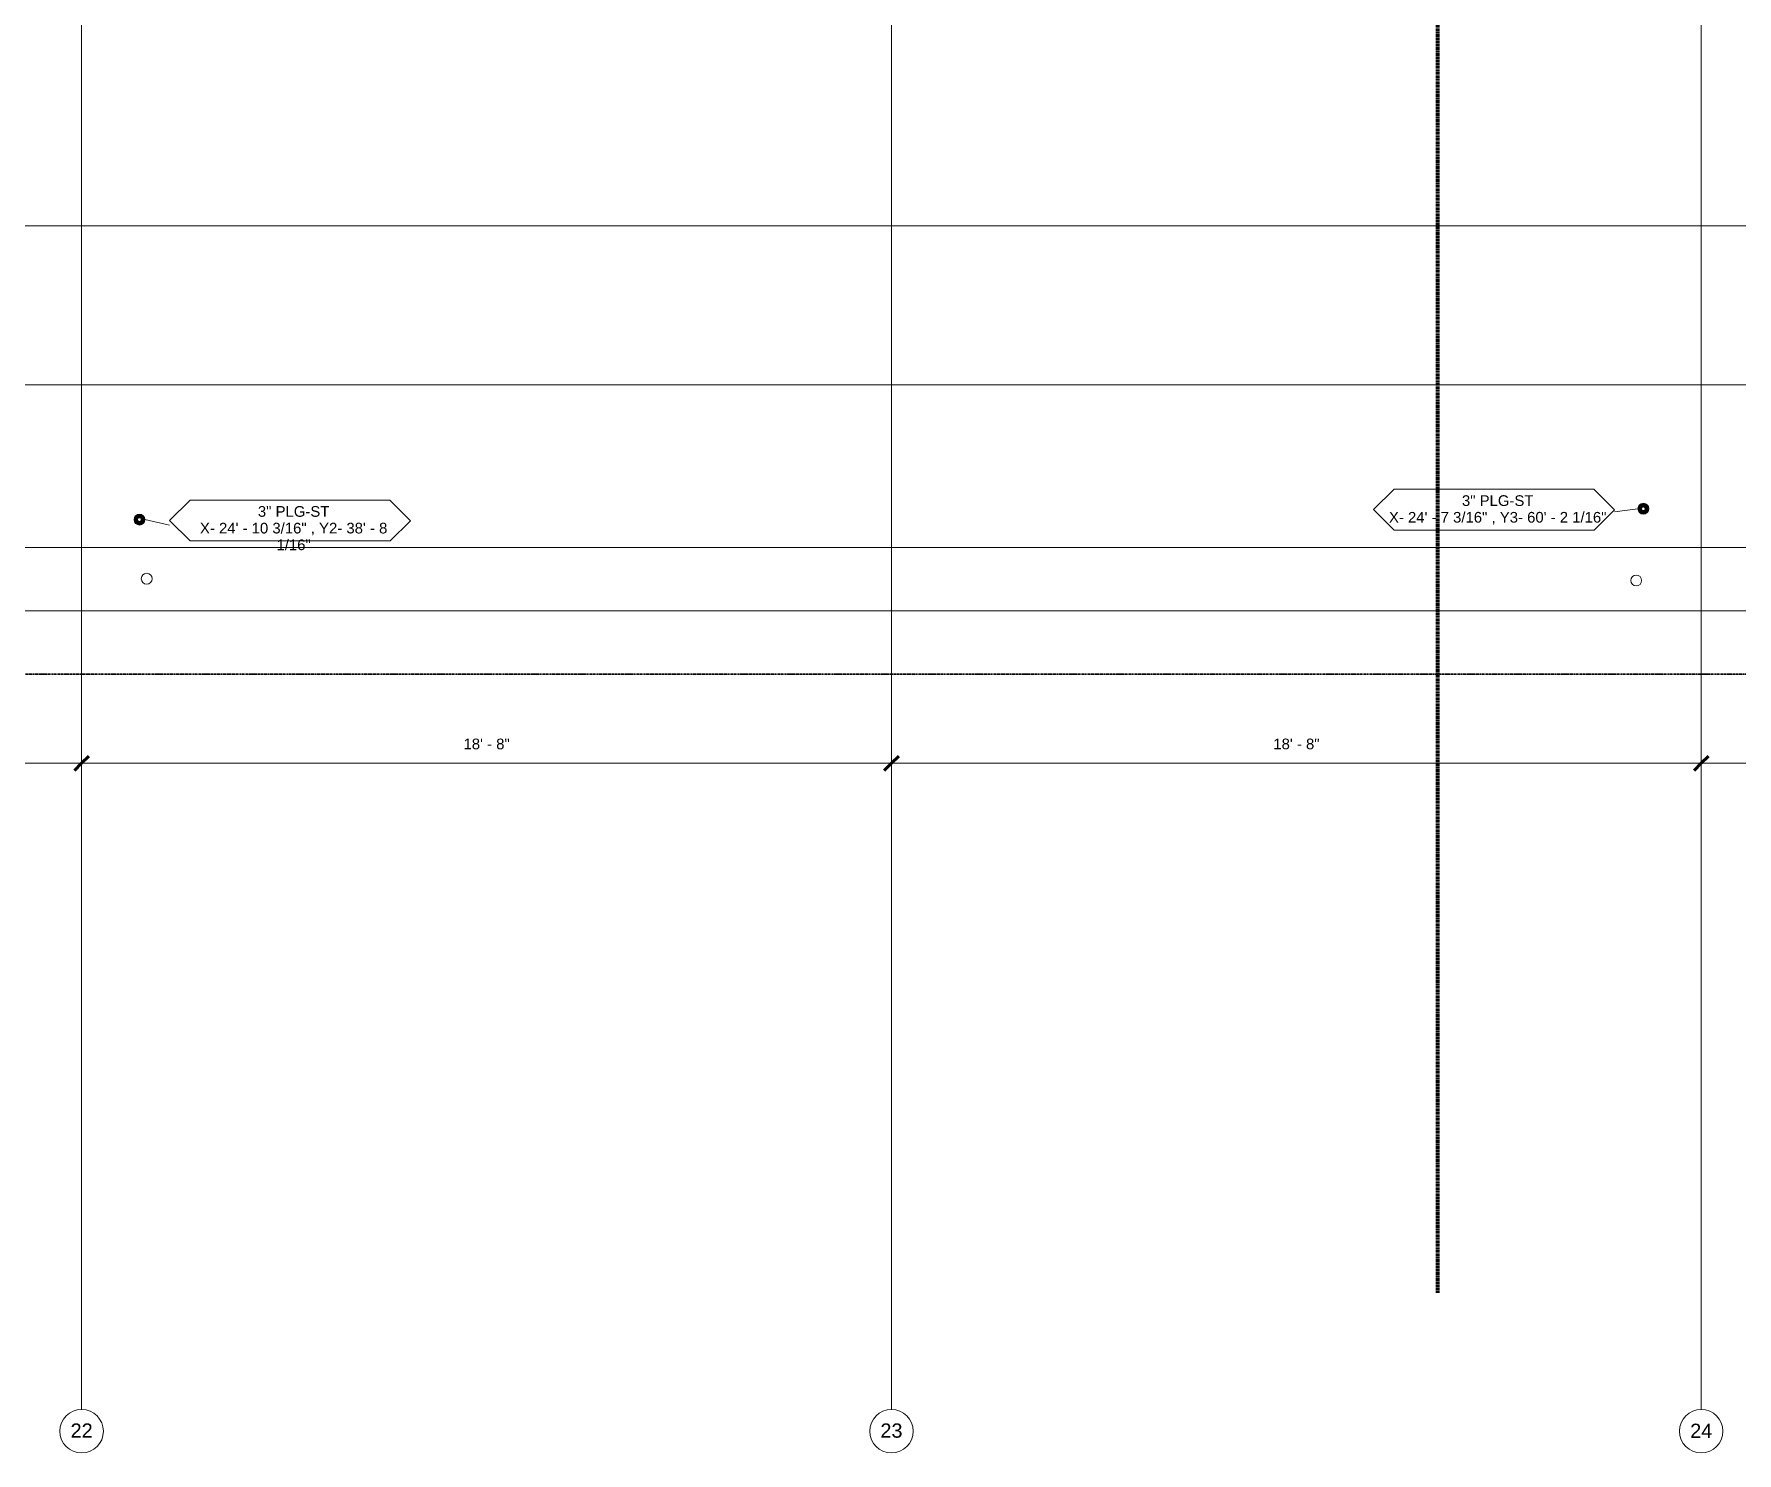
# Model space of a CAD drawing. Header units: inches. Extents: x -3670 to 241, y -250 to 1795.
# Drawn here: x -1473.2 to -1002.1, y -250.4 to 142 of the extents above; entities that cross this region are included whole.
import ezdxf

# ---------------------------------------------------------------- set-up
doc = ezdxf.new("R2010")
doc.units = ezdxf.units.IN
doc.header["$MEASUREMENT"] = 0
doc.linetypes.add('Dash', pattern=[0.25, 0.125, -0.125])
doc.linetypes.add('Double Dash 3_8_', pattern=[1, 0.375, -0.125, 0.125, -0.125, 0.125, -0.125])
for name, color, linetype, lineweight in [('A-ANNO-DIMS', 211, 'Continuous', 9), ('A-ANNO-DIMS-32', 211, 'Continuous', 9), ('A-ANNO-MATC', 214, 'Dash', 140), ('A-DETL-MBND', 5, 'Continuous', 9), ('A-FLOR', 252, 'Continuous', 18), ('A-GENM', 13, 'Continuous', 9), ('A-GENM-IDEN', 13, 'Continuous', 9), ('C-PROP-LINE', 91, 'Double Dash 3_8_', 30), ('S-GRID', 1, 'Continuous', 9), ('S-GRID-IDEN', 1, 'Continuous', 13)]:
    doc.layers.add(name, color=color, linetype=linetype, lineweight=lineweight)
doc.styles.add('Arial', font='arial.ttf', dxfattribs={"height": 3.934132})
doc.styles.add('Arial_1', font='arial.ttf', dxfattribs={"height": 2.950599})
doc.dimstyles.new('Linear_-_3_32__QAQC', dxfattribs={"dimscale": 12, "dimtxt": 3, "dimasz": 0.333333, "dimexe": 0.25, "dimexo": 0.166667, "dimgap": 0.25, "dimtad": 1, "dimdec": 4, "dimrnd": 0.0625, "dimzin": 1, "dimdsep": 46, "dimlunit": 4, "dimtxsty": 'Arial_1', "dimblk1": 'OBLIQUE', "dimblk2": 'OBLIQUE', "dimsah": 1, "dimcen": 0.09, "dimdle": 0.25, "dimadec": 0, "dimazin": 0, "dimtfac": 1, "dimtdec": 4, "dimtix": 1, "dimtmove": 0, "dimatfit": 3, "dimfxl": 1, "dimtvp": 1, "dimtfill": 1, "dimfrac": 2, "dimtolj": 1, "dimtzin": 0, "dimarcsym": 2})

# ---------------------------------------------------------------- blocks, each defined once
blk = doc.blocks.new('TBC_Round Sleeve - Floor or Wall - TBC_Round Sleeve - Floor or Wall-1542573-01 - SECOND LEVEL - PENENTRATIONS')
at = {"layer": 'A-DETL-MBND'}
h = blk.add_hatch(color=256, dxfattribs=at)
h.paths.add_polyline_path([(-1.5, 0), (-1.45, -0.39), (-1.3, -0.75), (-1.06, -1.06), (-0.75, -1.3), (-0.39, -1.45), (0, -1.5), (0.39, -1.45), (0.75, -1.3), (1.06, -1.06), (1.3, -0.75), (1.45, -0.39), (1.5, 0), (1.45, 0.39), (1.3, 0.75), (1.06, 1.06), (0.75, 1.3), (0.39, 1.45), (0, 1.5), (-0.39, 1.45), (-0.75, 1.3), (-1.06, 1.06), (-1.3, 0.75), (-1.45, 0.39)], flags=0)
h.paths.add_polyline_path([(-0.5, 0), (-0.48, 0.13), (-0.43, 0.25), (-0.35, 0.35), (-0.25, 0.43), (-0.13, 0.48), (0, 0.5), (0.13, 0.48), (0.25, 0.43), (0.35, 0.35), (0.43, 0.25), (0.48, 0.13), (0.5, 0), (0.48, -0.13), (0.43, -0.25), (0.35, -0.35), (0.25, -0.43), (0.13, -0.48), (0, -0.5), (-0.13, -0.48), (-0.25, -0.43), (-0.35, -0.35), (-0.43, -0.25), (-0.48, -0.13)], flags=0)
for radius, start, end in [(1.5, 360, 180), (0.5, 0, 180), (1.5, 180, 360), (0.5, 180, 0)]:
    blk.add_arc((0, 0), radius, start, end, dxfattribs=at)
blk = doc.blocks.new('Family - ___-389244-01 - SECOND LEVEL - PENENTRATIONS')
at = {"layer": 'C-PROP-LINE'}
blk.add_line((100, -35), (-3452, -35), dxfattribs=at)
blk = doc.blocks.new('Grid - 3_16_-139788-01 - SECOND LEVEL - PENENTRATIONS')
at = {"layer": 'S-GRID-IDEN'}
blk.add_circle((0, 0), 0.188, dxfattribs=at)
blk = doc.blocks.new('TBC_Sleeve Element Tag_v2 - Sleeves Located-1541821-01 - SECOND LEVEL - PENENTRATIONS')
at = {"layer": 'A-GENM-IDEN'}
for p, q in [((-0.423, 0.029), (-0.6, -0.148)), ((1.303, 0.029), (-0.423, 0.029)), ((1.482, -0.15), (1.303, 0.029)), ((-0.6, -0.148), (-0.423, -0.325)), ((1.307, -0.325), (1.482, -0.15)), ((-0.423, -0.325), (1.307, -0.325))]:
    blk.add_line(p, q, dxfattribs=at)
blk = doc.blocks.new('DIMBLOCK93-01 - SECOND LEVEL - PENENTRATIONS')
at = {"layer": 'A-ANNO-DIMS-32', "lineweight": 50, "transparency": 16777216}
for p, q in [((-1602, -59.65), (-1604, -61.65)), ((-1602, -59.65), (-1600, -57.65)), ((-1460, -59.65), (-1462, -61.65)), ((-1460, -59.65), (-1458, -57.65))]:
    blk.add_line(p, q, dxfattribs=at)
at = {"layer": 'A-ANNO-DIMS-32', "transparency": 16777216}
for p, q in [((-1602, -58.82), (-1602, -62.65)), ((-1602, -59.65), (-1602, -58.82)), ((-1602, -59.65), (-1460, -59.65)), ((-1460, -58.82), (-1460, -62.65)), ((-1460, -59.65), (-1460, -58.82))]:
    blk.add_line(p, q, dxfattribs=at)
at = {"layer": 'A-ANNO-DIMS-32', "color": 0, "transparency": 16777216, "insert": (-1538.5, -52.82), "char_height": 2.951, "width": 18, "attachment_point": 1, "line_spacing_factor": 0.938532, "style": 'Arial_1', "bg_fill": 3, "box_fill_scale": 1.25, "bg_fill_color": 0, "bg_fill_transparency": 0}
blk.add_mtext('11\' - 10"', dxfattribs=at)
blk = doc.blocks.new('_Oblique')
at = {"color": 0, "linetype": 'ByBlock', "lineweight": -2}
blk.add_line((-0.5, -0.5), (0.5, 0.5), dxfattribs=at)
blk = doc.blocks.new('DIMBLOCK94-01 - SECOND LEVEL - PENENTRATIONS')
at = {"layer": 'A-ANNO-DIMS-32', "lineweight": 50, "transparency": 16777216}
for p, q in [((-1460, -59.65), (-1462, -61.65)), ((-1460, -59.65), (-1458, -57.65)), ((-1236, -59.65), (-1238, -61.65)), ((-1236, -59.65), (-1234, -57.65))]:
    blk.add_line(p, q, dxfattribs=at)
at = {"layer": 'A-ANNO-DIMS-32', "transparency": 16777216}
for p, q in [((-1460, -58.82), (-1460, -62.65)), ((-1460, -59.65), (-1460, -58.82)), ((-1460, -59.65), (-1236, -59.65)), ((-1236, -58.82), (-1236, -62.65)), ((-1236, -59.65), (-1236, -58.82))]:
    blk.add_line(p, q, dxfattribs=at)
at = {"layer": 'A-ANNO-DIMS-32', "color": 0, "transparency": 16777216, "insert": (-1354.37, -52.82), "char_height": 2.951, "width": 15.2862, "attachment_point": 1, "line_spacing_factor": 0.938532, "style": 'Arial_1', "bg_fill": 3, "box_fill_scale": 1.25, "bg_fill_color": 0, "bg_fill_transparency": 0}
blk.add_mtext('18\' - 8"', dxfattribs=at)
blk = doc.blocks.new('DIMBLOCK95-01 - SECOND LEVEL - PENENTRATIONS')
at = {"layer": 'A-ANNO-DIMS-32', "lineweight": 50, "transparency": 16777216}
for p, q in [((-1236, -59.65), (-1238, -61.65)), ((-1236, -59.65), (-1234, -57.65)), ((-1012, -59.65), (-1014, -61.65)), ((-1012, -59.65), (-1010, -57.65))]:
    blk.add_line(p, q, dxfattribs=at)
at = {"layer": 'A-ANNO-DIMS-32', "transparency": 16777216}
for p, q in [((-1236, -58.82), (-1236, -62.65)), ((-1236, -59.65), (-1236, -58.82)), ((-1236, -59.65), (-1012, -59.65)), ((-1012, -58.82), (-1012, -62.65)), ((-1012, -59.65), (-1012, -58.82))]:
    blk.add_line(p, q, dxfattribs=at)
at = {"layer": 'A-ANNO-DIMS-32', "color": 0, "transparency": 16777216, "insert": (-1130.37, -52.82), "char_height": 2.951, "width": 15.2862, "attachment_point": 1, "line_spacing_factor": 0.938532, "style": 'Arial_1', "bg_fill": 3, "box_fill_scale": 1.25, "bg_fill_color": 0, "bg_fill_transparency": 0}
blk.add_mtext('18\' - 8"', dxfattribs=at)
blk = doc.blocks.new('DIMBLOCK96-01 - SECOND LEVEL - PENENTRATIONS')
at = {"layer": 'A-ANNO-DIMS-32', "lineweight": 50, "transparency": 16777216}
for p, q in [((-1012, -59.65), (-1014, -61.65)), ((-1012, -59.65), (-1010, -57.65)), ((-788, -59.65), (-790, -61.65)), ((-788, -59.65), (-786, -57.65))]:
    blk.add_line(p, q, dxfattribs=at)
at = {"layer": 'A-ANNO-DIMS-32', "transparency": 16777216}
for p, q in [((-1012, -58.82), (-1012, -62.65)), ((-1012, -59.65), (-1012, -58.82)), ((-1012, -59.65), (-788, -59.65)), ((-788, -58.82), (-788, -62.65)), ((-788, -59.65), (-788, -58.82))]:
    blk.add_line(p, q, dxfattribs=at)
at = {"layer": 'A-ANNO-DIMS-32', "color": 0, "transparency": 16777216, "insert": (-906.37, -52.82), "char_height": 2.951, "width": 15.2862, "attachment_point": 1, "line_spacing_factor": 0.938532, "style": 'Arial_1', "bg_fill": 3, "box_fill_scale": 1.25, "bg_fill_color": 0, "bg_fill_transparency": 0}
blk.add_mtext('18\' - 8"', dxfattribs=at)

msp = doc.modelspace()

# ---------------------------------------------------------------- linework, layer by layer
at = {"layer": 'A-ANNO-MATC'}
msp.add_line((-1084.99997, 1750.74758), (-1084.99997, -206.10436), dxfattribs=at)
at = {"layer": 'A-FLOR'}
msp.add_line((-1907.87926, -17.5), (-306.12074, -17.5), dxfattribs=at)
for centre, start, end in [((-1028.00722, 10.74518), 90, 270), ((-1028.00722, 10.74518), 270, 90), ((-1444.00484, 7.7428), 90, 270), ((-1444.00484, 7.7428), 270, 90), ((-1442.00168, -8.59963), 90, 270), ((-1442.00168, -8.59963), 270, 90), ((-1029.99832, -9.09963), 90, 270), ((-1029.99832, -9.09963), 270, 90)]:
    msp.add_arc(centre, 1.5, start, end, dxfattribs=at)
at = {"layer": 'A-GENM-IDEN'}
for p, q in [((-1029.50722, 10.74518), (-1036.0058, 9.84854)), ((-1442.50484, 7.7428), (-1435.67232, 6.19711))]:
    msp.add_line(p, q, dxfattribs=at)
at = {"layer": 'S-GRID'}
for p, q in [((-1460, 1782.99758), (-1460, -238.35436)), ((-1236, 1782.99758), (-1236, -238.35436)), ((-1012, -238.35436), (-1012, 1782.99758)), ((228, 89), (-3580, 89)), ((-3580, 45), (228, 45)), ((-3580, 0), (228, 0))]:
    msp.add_line(p, q, dxfattribs=at)

# ---------------------------------------------------------------- block references
at = {"layer": 'A-GENM', "rotation": 90}
for p in [(-1028.00722, 10.74518), (-1444.00484, 7.7428)]:
    msp.add_blockref('TBC_Round Sleeve - Floor or Wall - TBC_Round Sleeve - Floor or Wall-1542573-01 - SECOND LEVEL - PENENTRATIONS', p, dxfattribs=at)
at = {"layer": 'A-GENM-IDEN', "xscale": 31.99999999999999, "yscale": 31.99999999999999, "zscale": 31.99999999999999}
for p in [(-1083.42639, 15.23045), (-1416.4854, 12.22807)]:
    msp.add_blockref('TBC_Sleeve Element Tag_v2 - Sleeves Located-1541821-01 - SECOND LEVEL - PENENTRATIONS', p, dxfattribs=at)
at = {"layer": 'C-PROP-LINE'}
msp.add_blockref('Family - ___-389244-01 - SECOND LEVEL - PENENTRATIONS', (0, 0), dxfattribs=at)
at = {"layer": 'S-GRID-IDEN', "xscale": 31.99999999999999, "yscale": 31.99999999999999, "zscale": 31.99999999999999, "rotation": 180}
for p in [(-1460, -244.35436), (-1236, -244.35436)]:
    msp.add_blockref('Grid - 3_16_-139788-01 - SECOND LEVEL - PENENTRATIONS', p, dxfattribs=at)
at = {"layer": 'S-GRID-IDEN', "xscale": 31.99999999999999, "yscale": 31.99999999999999, "zscale": 31.99999999999999}
msp.add_blockref('Grid - 3_16_-139788-01 - SECOND LEVEL - PENENTRATIONS', (-1012, -244.35436), dxfattribs=at)

# ---------------------------------------------------------------- texts
at = {"layer": 'A-GENM-IDEN', "char_height": 2.9505988, "attachment_point": 2, "line_spacing_factor": 0.938532, "style": 'Arial_1'}
for s, insert, width in [('3" PLG-ST\\PX- 24\' - 7 3/16" , Y3- 60\' - 2 1/16"', (-1068.29782, 14.47286), 71.568), ('3" PLG-ST\\PX- 24\' - 10 3/16" , Y2- 38\' - 8\\P1/16"', (-1401.35683, 11.47048), 61.632)]:
    msp.add_mtext(s, dxfattribs=dict(at, insert=insert, width=width))

# ---------------------------------------------------------------- next in the draw order: texts
at = {"layer": 'S-GRID-IDEN', "char_height": 3.934132, "width": 7.296, "attachment_point": 2, "line_spacing_factor": 0.938532, "style": 'Arial', "bg_fill": 3, "box_fill_scale": 1.25, "bg_fill_color": 0, "bg_fill_transparency": 0}
for s, insert in [('22', (-1459.99846, -242.20312)), ('23', (-1235.99846, -242.20312)), ('24', (-1012.00154, -242.26811))]:
    msp.add_mtext(s, dxfattribs=dict(at, insert=insert))

# ---------------------------------------------------------------- next in the draw order: dimensions: what is measured, and where the dimension line sits
at = {"layer": 'A-ANNO-DIMS'}
dim = msp.add_linear_dim(base=(-1460, -59.64933), p1=(-1602, -56.82091), p2=(-1460, -56.82091), dimstyle='Linear_-_3_32__QAQC', override={"dimpost": '<>', "dimfxl": 142}, dxfattribs=at)
dim.commit()
dim.dimension.update_dxf_attribs({"geometry": 'DIMBLOCK93-01 - SECOND LEVEL - PENENTRATIONS', "text_midpoint": (-1531, -55.14284)})

# ---------------------------------------------------------------- next in the draw order: dimensions: what is measured, and where the dimension line sits
dim = msp.add_linear_dim(base=(-1236, -59.64933), p1=(-1460, -56.82091), p2=(-1236, -56.82091), dimstyle='Linear_-_3_32__QAQC', override={"dimpost": '<>', "dimfxl": 224}, dxfattribs=at)
dim.commit()
dim.dimension.update_dxf_attribs({"geometry": 'DIMBLOCK94-01 - SECOND LEVEL - PENENTRATIONS', "text_midpoint": (-1348, -55.14284)})

# ---------------------------------------------------------------- next in the draw order: dimensions: what is measured, and where the dimension line sits
dim = msp.add_linear_dim(base=(-1012, -59.64933), p1=(-1236, -56.82091), p2=(-1012, -56.82091), dimstyle='Linear_-_3_32__QAQC', override={"dimpost": '<>', "dimfxl": 224}, dxfattribs=at)
dim.commit()
dim.dimension.update_dxf_attribs({"geometry": 'DIMBLOCK95-01 - SECOND LEVEL - PENENTRATIONS', "text_midpoint": (-1124, -55.14284)})

# ---------------------------------------------------------------- next in the draw order: dimensions: what is measured, and where the dimension line sits
dim = msp.add_linear_dim(base=(-788, -59.64933), p1=(-1012, -56.82091), p2=(-788, -56.82091), dimstyle='Linear_-_3_32__QAQC', override={"dimpost": '<>', "dimfxl": 224}, dxfattribs=at)
dim.commit()
dim.dimension.update_dxf_attribs({"geometry": 'DIMBLOCK96-01 - SECOND LEVEL - PENENTRATIONS', "text_midpoint": (-900, -55.14284)})

doc.saveas('drawing.dxf')
